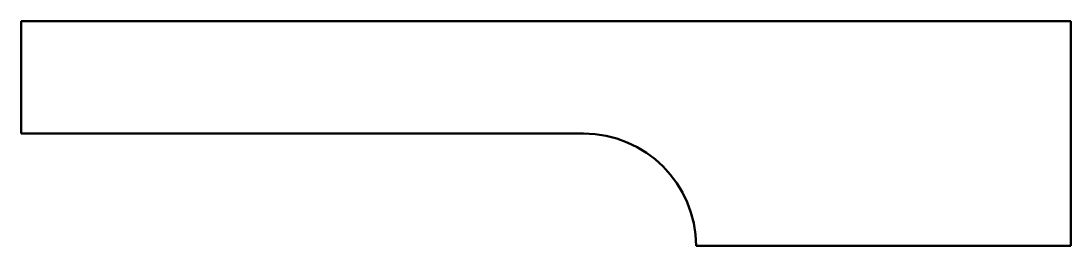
# Model space of a CAD drawing. Header units: millimetres. Extents: x 227 to 367, y 195 to 225.
import ezdxf

# ---------------------------------------------------------------- set-up
doc = ezdxf.new("R2010")
doc.units = ezdxf.units.MM
doc.layers.add('Visible (ISO)', color=7, linetype='Continuous', lineweight=50)

msp = doc.modelspace()

# ---------------------------------------------------------------- linework, layer by layer
at = {"layer": 'Visible (ISO)'}
for p, q in [((227, 225), (367, 225)), ((227, 210), (227, 225)), ((367, 225), (367, 195)), ((302, 210), (227, 210)), ((367, 195), (317, 195))]:
    msp.add_line(p, q, dxfattribs=at)
msp.add_arc((302, 195), 15, 0, 90, dxfattribs=at)

doc.saveas('drawing.dxf')
